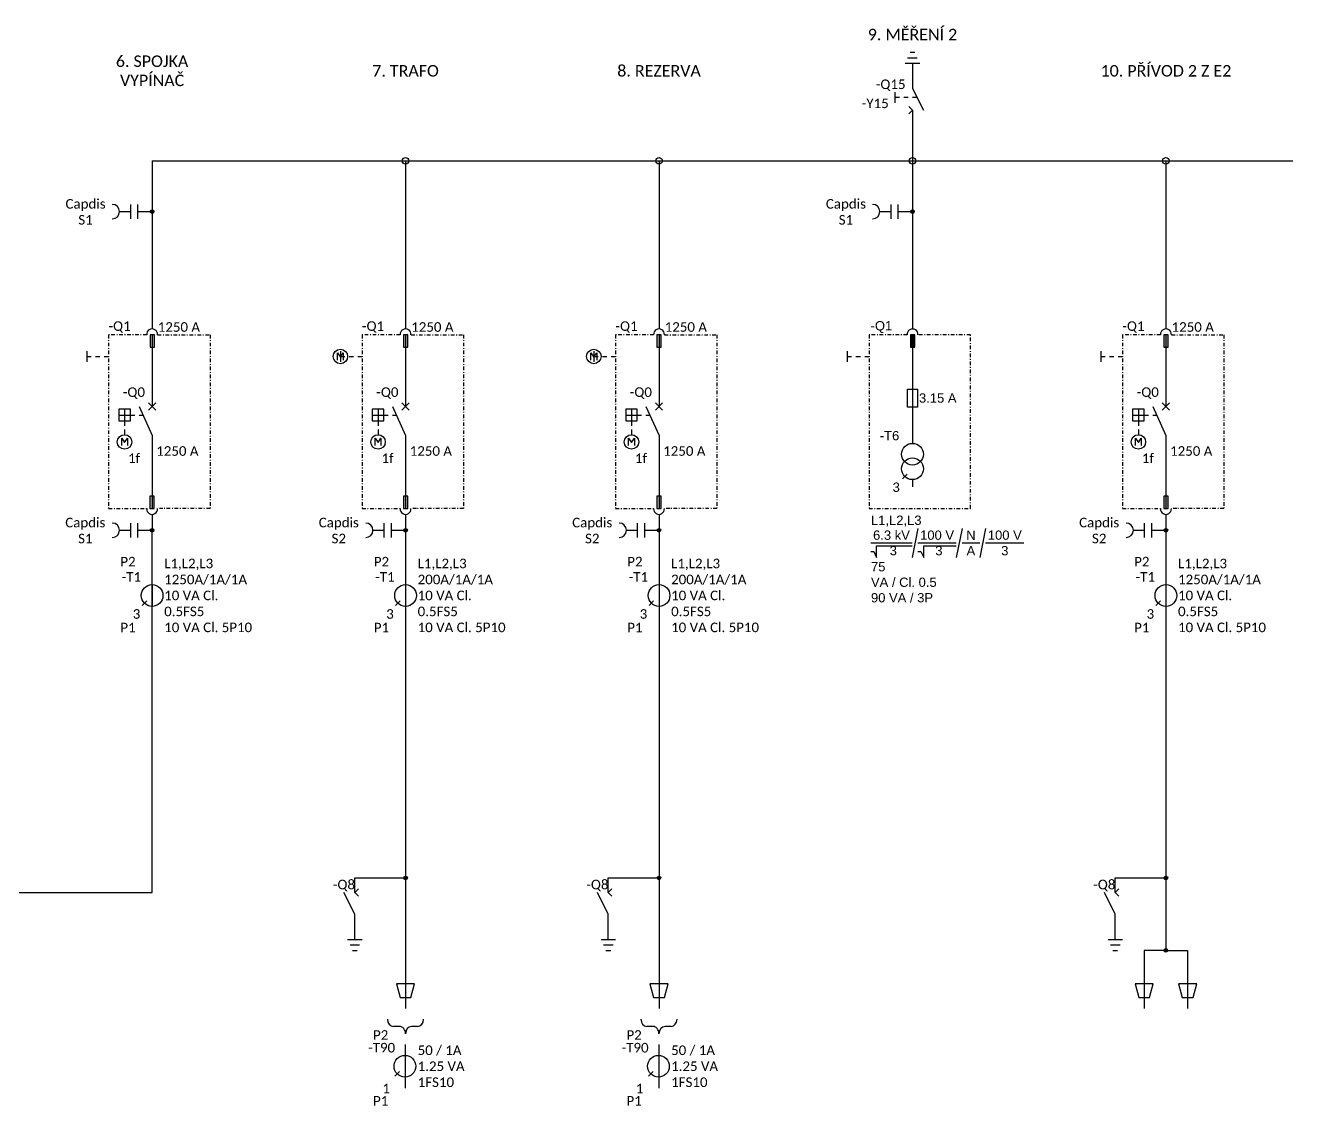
# Model space of a CAD drawing. Header units: millimetres. Extents: x 29247 to 64688, y 20262 to 44025.
# Drawn here: x 32830.5 to 33005.5, y 20314.8 to 20463.9 of the extents above; entities that cross this region are included whole.
import ezdxf

# ---------------------------------------------------------------- set-up
doc = ezdxf.new("R2010")
doc.units = ezdxf.units.MM
doc.linetypes.add('DASHDOT', pattern=[1, 0.5, -0.25, 0, -0.25])
doc.layers.add('CONNECTOR', color=7, linetype='Continuous')
doc.styles.get("Standard").update_dxf_attribs({"font": 'arial.ttf'})

msp = doc.modelspace()

# ---------------------------------------------------------------- hatches: boundary and pattern name
h = msp.add_hatch(color=7)
edge = h.paths.add_edge_path()
edge.add_ellipse((32847.97, 20438.21), major_axis=(0.25, 0), ratio=1, start_angle=0, end_angle=360)
h = msp.add_hatch(color=7)
edge = h.paths.add_edge_path()
edge.add_arc((32952.97, 20438.21), 0.25, 0, 360)
h = msp.add_hatch(color=7)
h.paths.add_polyline_path([(32847.67, 20397.21), (32847.67, 20398.91), (32848.27, 20398.91), (32848.27, 20397.21)])
h.paths.add_polyline_path([(32847.69, 20419.51), (32847.69, 20421.21), (32848.29, 20421.21), (32848.29, 20419.51)])
h = msp.add_hatch(color=7)
h.paths.add_polyline_path([(32882.67, 20397.21), (32882.67, 20398.91), (32883.27, 20398.91), (32883.27, 20397.21)])
h.paths.add_polyline_path([(32882.69, 20419.51), (32882.69, 20421.21), (32883.29, 20421.21), (32883.29, 20419.51)])
h = msp.add_hatch(color=7)
h.paths.add_polyline_path([(32917.67, 20397.21), (32917.67, 20398.91), (32918.27, 20398.91), (32918.27, 20397.21)])
h.paths.add_polyline_path([(32917.69, 20419.51), (32917.69, 20421.21), (32918.29, 20421.21), (32918.29, 20419.51)])
msp.add_hatch(color=7).paths.add_polyline_path([(32952.69, 20419.51), (32952.69, 20421.21), (32953.29, 20421.21), (32953.29, 20419.51)])
h = msp.add_hatch(color=7)
h.paths.add_polyline_path([(32987.67, 20397.21), (32987.67, 20398.91), (32988.27, 20398.91), (32988.27, 20397.21)])
h.paths.add_polyline_path([(32987.69, 20419.51), (32987.69, 20421.21), (32988.29, 20421.21), (32988.29, 20419.51)])
h = msp.add_hatch(color=7)
edge = h.paths.add_edge_path()
edge.add_arc((32847.97, 20394.21), 0.25, 0, 360)
h = msp.add_hatch(color=7)
edge = h.paths.add_edge_path()
edge.add_arc((32882.97, 20394.21), 0.25, 0, 360)
h = msp.add_hatch(color=7)
edge = h.paths.add_edge_path()
edge.add_arc((32917.97, 20394.21), 0.25, 0, 360)
h = msp.add_hatch(color=7)
edge = h.paths.add_edge_path()
edge.add_arc((32987.97, 20394.21), 0.25, 0, 360)
h = msp.add_hatch(color=7)
edge = h.paths.add_edge_path()
edge.add_ellipse((32882.97, 20346.21), major_axis=(0.25, 0), ratio=1, start_angle=0, end_angle=360)
h = msp.add_hatch(color=7)
edge = h.paths.add_edge_path()
edge.add_ellipse((32917.97, 20346.21), major_axis=(0.25, 0), ratio=1, start_angle=0, end_angle=360)
h = msp.add_hatch(color=7)
edge = h.paths.add_edge_path()
edge.add_ellipse((32987.97, 20346.21), major_axis=(0.25, 0), ratio=1, start_angle=0, end_angle=360)
h = msp.add_hatch(color=7)
edge = h.paths.add_edge_path()
edge.add_arc((32987.97, 20336.21), 0.25, 0, 360)

# ---------------------------------------------------------------- linework, layer by layer
at = {"color": 7, "linetype": 'Continuous'}
for p, q in [((32952.3, 20459.46), (32953.63, 20459.46)), ((32952.63, 20460.21), (32953.3, 20460.21)), ((32951.97, 20458.71), (32953.97, 20458.71)), ((32950.57, 20453.21), (32950.57, 20454.71)), ((32950.57, 20454.01), (32951.17, 20454.01)), ((32951.77, 20454.01), (32952.37, 20454.01)), ((32952.97, 20454.01), (32953.57, 20454.01)), ((32952.97, 20452.21), (32952.97, 20445.21)), ((32844.97, 20439.21), (32844.97, 20437.21)), ((32845.97, 20439.21), (32845.97, 20437.21)), ((32949.97, 20439.21), (32949.97, 20437.21)), ((32950.97, 20439.21), (32950.97, 20437.21)), ((32843.47, 20438.21), (32844.97, 20438.21)), ((32845.97, 20438.21), (32847.97, 20438.21)), ((32948.47, 20438.21), (32949.97, 20438.21)), ((32950.97, 20438.21), (32952.97, 20438.21)), ((32847.97, 20421.21), (32847.97, 20411.31)), ((32882.97, 20421.21), (32882.97, 20411.31)), ((32917.97, 20421.21), (32917.97, 20411.31)), ((32952.99, 20421.21), (32952.97, 20406.21)), ((32987.97, 20421.21), (32987.97, 20411.31)), ((32838.97, 20418.96), (32838.97, 20417.46)), ((32838.97, 20418.21), (32839.57, 20418.21)), ((32840.17, 20418.21), (32840.77, 20418.21)), ((32840.17, 20418.21), (32840.77, 20418.21)), ((32841.37, 20418.21), (32841.97, 20418.21)), ((32841.37, 20418.21), (32841.97, 20418.21)), ((32873.97, 20418.96), (32873.97, 20417.46)), ((32873.97, 20418.21), (32874.57, 20418.21)), ((32875.17, 20418.21), (32875.77, 20418.21)), ((32875.17, 20418.21), (32875.77, 20418.21)), ((32876.37, 20418.21), (32876.97, 20418.21)), ((32876.37, 20418.21), (32876.97, 20418.21)), ((32908.97, 20418.96), (32908.97, 20417.46)), ((32908.97, 20418.21), (32909.57, 20418.21)), ((32910.17, 20418.21), (32910.77, 20418.21)), ((32910.17, 20418.21), (32910.77, 20418.21)), ((32911.37, 20418.21), (32911.97, 20418.21)), ((32911.37, 20418.21), (32911.97, 20418.21)), ((32943.97, 20418.96), (32943.97, 20417.46)), ((32943.97, 20418.21), (32944.57, 20418.21)), ((32945.17, 20418.21), (32945.77, 20418.21)), ((32946.37, 20418.21), (32946.97, 20418.21)), ((32978.97, 20418.96), (32978.97, 20417.46)), ((32978.97, 20418.21), (32979.57, 20418.21)), ((32980.17, 20418.21), (32980.77, 20418.21)), ((32980.17, 20418.21), (32980.77, 20418.21)), ((32981.37, 20418.21), (32981.97, 20418.21)), ((32981.37, 20418.21), (32981.97, 20418.21)), ((32844.17, 20410.91), (32844.17, 20408.61)), ((32847.47, 20410.81), (32848.47, 20411.81)), ((32847.47, 20411.81), (32848.47, 20410.81)), ((32879.17, 20410.91), (32879.17, 20408.61)), ((32882.47, 20410.81), (32883.47, 20411.81)), ((32882.47, 20411.81), (32883.47, 20410.81)), ((32914.17, 20410.91), (32914.17, 20408.61)), ((32917.47, 20410.81), (32918.47, 20411.81)), ((32917.47, 20411.81), (32918.47, 20410.81)), ((32984.17, 20410.91), (32984.17, 20408.61)), ((32987.47, 20410.81), (32988.47, 20411.81)), ((32987.47, 20411.81), (32988.47, 20410.81)), ((32843.37, 20410.11), (32845.57, 20410.11)), ((32846.17, 20410.11), (32846.67, 20410.11)), ((32878.37, 20410.11), (32880.57, 20410.11)), ((32881.17, 20410.11), (32881.67, 20410.11)), ((32913.37, 20410.11), (32915.57, 20410.11)), ((32916.17, 20410.11), (32916.67, 20410.11)), ((32983.37, 20410.11), (32985.57, 20410.11)), ((32986.17, 20410.11), (32986.67, 20410.11)), ((32844.17, 20408.11), (32844.17, 20407.41)), ((32879.17, 20408.11), (32879.17, 20407.41)), ((32914.17, 20408.11), (32914.17, 20407.41)), ((32984.17, 20408.11), (32984.17, 20407.41)), ((32951.59, 20401.33), (32952.23, 20401.97)), ((32952.97, 20401.21), (32952.97, 20400.21)), ((32844.97, 20395.21), (32844.97, 20393.21)), ((32845.97, 20395.21), (32845.97, 20393.21)), ((32879.97, 20395.21), (32879.97, 20393.21)), ((32880.97, 20395.21), (32880.97, 20393.21)), ((32914.97, 20395.21), (32914.97, 20393.21)), ((32915.97, 20395.21), (32915.97, 20393.21)), ((32984.97, 20395.21), (32984.97, 20393.21)), ((32985.97, 20395.21), (32985.97, 20393.21)), ((32843.47, 20394.21), (32844.97, 20394.21)), ((32845.97, 20394.21), (32847.97, 20394.21)), ((32878.47, 20394.21), (32879.97, 20394.21)), ((32880.97, 20394.21), (32882.97, 20394.21)), ((32913.47, 20394.21), (32914.97, 20394.21)), ((32915.97, 20394.21), (32917.97, 20394.21)), ((32953.72, 20394.46), (32952.92, 20390.46)), ((32959.82, 20394.46), (32959.02, 20390.46)), ((32963.07, 20394.46), (32962.27, 20390.46)), ((32983.47, 20394.21), (32984.97, 20394.21)), ((32985.97, 20394.21), (32987.97, 20394.21)), ((32947.22, 20392.46), (32952.92, 20392.46)), ((32953.72, 20392.46), (32959.02, 20392.46)), ((32959.82, 20392.46), (32962.27, 20392.46)), ((32963.07, 20392.46), (32968.37, 20392.46)), ((32847.97, 20386.71), (32847.97, 20383.71)), ((32882.97, 20386.71), (32882.97, 20383.71)), ((32917.97, 20386.71), (32917.97, 20383.71)), ((32987.97, 20386.71), (32987.97, 20383.71)), ((32846.59, 20383.83), (32847.23, 20384.47)), ((32881.59, 20383.83), (32882.23, 20384.47)), ((32916.59, 20383.83), (32917.23, 20384.47)), ((32986.59, 20383.83), (32987.23, 20384.47)), ((32882.97, 20341.21), (32882.97, 20336.21)), ((32917.97, 20341.21), (32917.97, 20336.21)), ((32987.97, 20341.21), (32987.97, 20336.21)), ((32874.97, 20337.71), (32876.97, 20337.71)), ((32875.3, 20336.96), (32876.63, 20336.96)), ((32909.97, 20337.71), (32911.97, 20337.71)), ((32910.3, 20336.96), (32911.63, 20336.96)), ((32979.97, 20337.71), (32981.97, 20337.71)), ((32980.3, 20336.96), (32981.63, 20336.96)), ((32875.63, 20336.21), (32876.3, 20336.21)), ((32882.97, 20336.21), (32882.97, 20328.21)), ((32910.63, 20336.21), (32911.3, 20336.21)), ((32917.97, 20336.21), (32917.97, 20328.21)), ((32980.63, 20336.21), (32981.3, 20336.21)), ((32882.13, 20325.71), (32881.3, 20325.71)), ((32884.63, 20325.71), (32883.8, 20325.71)), ((32917.13, 20325.71), (32916.3, 20325.71)), ((32919.63, 20325.71), (32918.8, 20325.71)), ((32882.97, 20317.21), (32882.97, 20323.21)), ((32917.97, 20317.21), (32917.97, 20323.21)), ((32881.51, 20318.83), (32882.14, 20319.47)), ((32916.51, 20318.83), (32917.14, 20319.47))]:
    msp.add_line(p, q, dxfattribs=at)
for points in [[(32952.97, 20458.71), (32952.97, 20455.21), (32954.47, 20452.21)], [(32952.47, 20451.71), (32952.97, 20452.21), (32952.47, 20452.71)], [(32873.57, 20417.71), (32873.57, 20418.71), (32873.97, 20418.11), (32874.37, 20418.71), (32874.37, 20417.71)], [(32908.57, 20417.71), (32908.57, 20418.71), (32908.97, 20418.11), (32909.37, 20418.71), (32909.37, 20417.71)], [(32846.17, 20411.31), (32847.97, 20407.31), (32847.97, 20397.21)], [(32881.17, 20411.31), (32882.97, 20407.31), (32882.97, 20397.21)], [(32916.17, 20411.31), (32917.97, 20407.31), (32917.97, 20397.21)], [(32986.17, 20411.31), (32987.97, 20407.31), (32987.97, 20397.21)], [(32843.77, 20405.91), (32843.77, 20406.91), (32844.17, 20406.31), (32844.57, 20406.91), (32844.57, 20405.91)], [(32878.77, 20405.91), (32878.77, 20406.91), (32879.17, 20406.31), (32879.57, 20406.91), (32879.57, 20405.91)], [(32913.77, 20405.91), (32913.77, 20406.91), (32914.17, 20406.31), (32914.57, 20406.91), (32914.57, 20405.91)], [(32983.77, 20405.91), (32983.77, 20406.91), (32984.17, 20406.31), (32984.57, 20406.91), (32984.57, 20405.91)], [(32947.22, 20391.26), (32947.62, 20391.26), (32948.02, 20390.46), (32948.02, 20392.06), (32952.92, 20392.06)], [(32953.72, 20391.26), (32954.12, 20391.26), (32954.52, 20390.46), (32954.52, 20392.06), (32959.02, 20392.06)], [(32875.97, 20344.21), (32875.97, 20346.21), (32882.97, 20346.21)], [(32910.97, 20344.21), (32910.97, 20346.21), (32917.97, 20346.21)], [(32980.97, 20344.21), (32980.97, 20346.21), (32987.97, 20346.21)], [(32875.97, 20337.71), (32875.97, 20341.21), (32874.47, 20344.21)], [(32876.47, 20344.71), (32875.97, 20344.21), (32876.47, 20343.71)], [(32910.97, 20337.71), (32910.97, 20341.21), (32909.47, 20344.21)], [(32911.47, 20344.71), (32910.97, 20344.21), (32911.47, 20343.71)], [(32980.97, 20337.71), (32980.97, 20341.21), (32979.47, 20344.21)], [(32981.47, 20344.71), (32980.97, 20344.21), (32981.47, 20343.71)], [(32987.72, 20336.21), (32984.97, 20336.21), (32984.97, 20328.21)], [(32987.97, 20336.21), (32990.97, 20336.21), (32990.97, 20328.21)]]:
    msp.add_lwpolyline(points, dxfattribs=at)
at = {"color": 7, "linetype": 'DASHDOT'}
for points in [[(32847.23, 20421.21), (32841.97, 20421.21), (32841.97, 20397.21), (32847.22, 20397.21)], [(32848.73, 20421.21), (32855.97, 20421.21), (32855.97, 20397.21)], [(32882.23, 20421.21), (32876.97, 20421.21), (32876.97, 20397.21), (32882.22, 20397.21)], [(32883.73, 20421.21), (32890.97, 20421.21), (32890.97, 20397.21)], [(32917.23, 20421.21), (32911.97, 20421.21), (32911.97, 20397.21), (32917.22, 20397.21)], [(32918.73, 20421.21), (32925.97, 20421.21), (32925.97, 20397.21)], [(32952.23, 20421.21), (32946.97, 20421.21), (32946.97, 20397.21), (32960.97, 20397.21), (32960.97, 20421.21), (32953.73, 20421.21)], [(32987.23, 20421.21), (32981.97, 20421.21), (32981.97, 20397.21), (32987.22, 20397.21)], [(32988.73, 20421.21), (32995.97, 20421.21), (32995.97, 20397.21)], [(32855.97, 20397.21), (32849.47, 20397.21), (32848.72, 20397.21)], [(32890.97, 20397.21), (32884.47, 20397.21), (32883.72, 20397.21)], [(32925.97, 20397.21), (32919.47, 20397.21), (32918.72, 20397.21)], [(32995.97, 20397.21), (32989.47, 20397.21), (32988.72, 20397.21)]]:
    msp.add_lwpolyline(points, dxfattribs=at)
at = {"color": 7, "linetype": 'Continuous'}
for points in [[(32847.69, 20419.51), (32848.29, 20419.51), (32848.29, 20421.21), (32847.69, 20421.21)], [(32882.69, 20419.51), (32883.29, 20419.51), (32883.29, 20421.21), (32882.69, 20421.21)], [(32917.69, 20419.51), (32918.29, 20419.51), (32918.29, 20421.21), (32917.69, 20421.21)], [(32952.69, 20419.51), (32953.29, 20419.51), (32953.29, 20421.21), (32952.69, 20421.21)], [(32987.69, 20419.51), (32988.29, 20419.51), (32988.29, 20421.21), (32987.69, 20421.21)], [(32952.27, 20411.21), (32952.27, 20413.71), (32953.67, 20413.71), (32953.67, 20411.21)], [(32843.37, 20409.31), (32844.97, 20409.31), (32844.97, 20410.91), (32843.37, 20410.91)], [(32878.37, 20409.31), (32879.97, 20409.31), (32879.97, 20410.91), (32878.37, 20410.91)], [(32913.37, 20409.31), (32914.97, 20409.31), (32914.97, 20410.91), (32913.37, 20410.91)], [(32983.37, 20409.31), (32984.97, 20409.31), (32984.97, 20410.91), (32983.37, 20410.91)], [(32847.67, 20397.21), (32848.27, 20397.21), (32848.27, 20398.91), (32847.67, 20398.91)], [(32882.67, 20397.21), (32883.27, 20397.21), (32883.27, 20398.91), (32882.67, 20398.91)], [(32917.67, 20397.21), (32918.27, 20397.21), (32918.27, 20398.91), (32917.67, 20398.91)], [(32987.67, 20397.21), (32988.27, 20397.21), (32988.27, 20398.91), (32987.67, 20398.91)], [(32881.72, 20331.58), (32882.22, 20329.71), (32883.72, 20329.71), (32884.22, 20331.58)], [(32916.72, 20331.58), (32917.22, 20329.71), (32918.72, 20329.71), (32919.22, 20331.58)], [(32983.72, 20331.58), (32984.22, 20329.71), (32985.72, 20329.71), (32986.22, 20331.58)], [(32989.72, 20331.58), (32990.22, 20329.71), (32991.72, 20329.71), (32992.22, 20331.58)]]:
    msp.add_lwpolyline(points, close=True, dxfattribs=at)
for centre, radius in [((32882.97, 20445.21), 0.45), ((32917.97, 20445.21), 0.45), ((32952.97, 20445.21), 0.45), ((32952.97, 20445.21), 0.45), ((32987.97, 20445.21), 0.45), ((32847.97, 20438.21), 0.25), ((32952.97, 20438.21), 0.25), ((32873.97, 20418.21), 1), ((32908.97, 20418.21), 1), ((32844.17, 20406.41), 1), ((32879.17, 20406.41), 1), ((32914.17, 20406.41), 1), ((32984.17, 20406.41), 1), ((32952.97, 20404.71), 1.5), ((32952.97, 20402.71), 1.5), ((32847.97, 20394.21), 0.25), ((32882.97, 20394.21), 0.25), ((32917.97, 20394.21), 0.25), ((32987.97, 20394.21), 0.25), ((32847.97, 20385.21), 1.5), ((32882.97, 20385.21), 1.5), ((32917.97, 20385.21), 1.5), ((32987.97, 20385.21), 1.5), ((32882.97, 20346.21), 0.25), ((32917.97, 20346.21), 0.25), ((32987.97, 20346.21), 0.25), ((32987.97, 20336.21), 0.25), ((32882.89, 20320.21), 1.5), ((32917.89, 20320.21), 1.5)]:
    msp.add_circle(centre, radius, dxfattribs=at)
for centre, radius, start, end in [((32842.47, 20438.21), 1, 270, 90), ((32947.47, 20438.21), 1, 270, 90), ((32952.98, 20421.26), 0.752, 356.3707, 183.6293), ((32842.47, 20394.21), 1, 270, 90), ((32877.47, 20394.21), 1, 270, 90), ((32912.47, 20394.21), 1, 270, 90), ((32982.47, 20394.21), 1, 270, 90)]:
    msp.add_arc(centre, radius, start, end, dxfattribs=at)
for centre, major_axis, ratio, start_param, end_param in [((32847.97, 20421.26), (0, -0.752), 0.996844, 1.507453, 4.775732), ((32882.97, 20421.26), (0, -0.752), 0.996844, 1.507453, 4.775732), ((32917.97, 20421.26), (0, -0.752), 0.996844, 1.507453, 4.775732), ((32987.97, 20421.26), (0, -0.752), 0.996844, 1.507453, 4.775732), ((32847.97, 20397.16), (0, -0.752), 0.996844, 4.649046, 7.917325), ((32882.97, 20397.16), (0, -0.752), 0.996844, 4.649046, 7.917325), ((32917.97, 20397.16), (0, -0.752), 0.996844, 4.649046, 7.917325), ((32987.97, 20397.16), (0, -0.752), 0.996844, 4.649046, 7.917325), ((32881.3, 20326.71), (0, -1), 0.833333, 4.712389, 6.283185), ((32884.63, 20326.71), (0, -1), 0.833333, -6.283185, -4.712389), ((32916.3, 20326.71), (0, -1), 0.833333, 4.712389, 6.283185), ((32919.63, 20326.71), (0, -1), 0.833333, -6.283185, -4.712389), ((32882.13, 20324.71), (0, -1), 0.833333, 1.570796, 3.141593), ((32883.8, 20324.71), (0, -1), 0.833333, 3.141593, 4.712389), ((32917.13, 20324.71), (0, -1), 0.833333, 1.570796, 3.141593), ((32918.8, 20324.71), (0, -1), 0.833333, 3.141593, 4.712389)]:
    msp.add_ellipse(centre, major_axis=major_axis, ratio=ratio, start_param=start_param, end_param=end_param, dxfattribs=at)
at = {"layer": 'CONNECTOR', "linetype": 'Continuous'}
for p, q in [((32847.97, 20445.21), (32847.97, 20438.21)), ((32847.97, 20445.21), (32882.97, 20445.21)), ((32882.97, 20445.21), (32917.97, 20445.21)), ((32917.97, 20445.21), (32952.97, 20445.21)), ((32952.97, 20445.21), (32952.97, 20438.21)), ((32952.97, 20445.21), (32987.97, 20445.21)), ((32987.97, 20445.21), (33005.47, 20445.21)), ((32952.97, 20438.21), (32952.97, 20421.91)), ((32847.97, 20396.41), (32847.97, 20394.21)), ((32882.97, 20396.41), (32882.97, 20394.21)), ((32917.97, 20396.41), (32917.97, 20394.21)), ((32987.97, 20396.41), (32987.97, 20394.21)), ((32847.97, 20344.21), (32847.97, 20394.21)), ((32882.97, 20394.21), (32882.97, 20386.71)), ((32917.97, 20394.21), (32917.97, 20386.71)), ((32987.97, 20394.21), (32987.97, 20386.71)), ((32882.97, 20383.71), (32882.97, 20346.21)), ((32917.97, 20383.71), (32917.97, 20346.21)), ((32987.97, 20383.71), (32987.97, 20346.21)), ((32882.97, 20346.21), (32882.97, 20341.21)), ((32917.97, 20346.21), (32917.97, 20341.21)), ((32987.97, 20346.21), (32987.97, 20341.21))]:
    msp.add_line(p, q, dxfattribs=at)
for points in [[(32812.97, 20445.21), (32812.97, 20344.21), (32847.97, 20344.21)], [(32882.97, 20445.21), (32882.97, 20422.01), (32882.97, 20422.01)], [(32917.97, 20445.21), (32917.97, 20422.01), (32917.97, 20422.01)], [(32987.97, 20445.21), (32987.97, 20422.01), (32987.97, 20422.01)], [(32847.97, 20438.21), (32847.97, 20422.01), (32847.97, 20422.01)]]:
    msp.add_lwpolyline(points, dxfattribs=at)

# ---------------------------------------------------------------- texts
for s, insert, char_height, width, attachment_point in [('{\\fCalibri|b0|i0|c1|p0;\\C7;9. MĚŘENÍ 2}', (32952.97, 20462.64), 1.5875, 19.0831, 5), ('{\\fCalibri|b0|i0|c1|p0;\\C7;6. SPOJKA\\PVYPÍNAČ}', (32847.97, 20457.64), 1.5875, 19.0831, 5), ('{\\fCalibri|b0|i0|c1|p0;\\C7;7. TRAFO}', (32882.97, 20457.64), 1.5875, 19.0831, 5), ('{\\fCalibri|b0|i0|c1|p0;\\C7;8. REZERVA}', (32917.97, 20457.64), 1.5875, 19.0831, 5), ('{\\fCalibri|b0|i0|c1|p0;\\C7;10. PŘÍVOD 2 Z E2}', (32987.97, 20457.64), 1.5875, 19.0831, 5), ('\\C7;\\fCalibri|b0|i0|;\\H1.3228843688965;-Q15', (32949.96, 20455.65), 1.3229, 3.9147, 5), ('\\C7;\\fCalibri|b0|i0|;\\H1.3228843688965;-Y15', (32947.83, 20453.15), 1.3229, 3.5874, 5), ('\\C7;\\fCalibri|b0|i0|;\\H1.3228843688965;Capdis S1', (32838.78, 20438.17), 1.3229, 7.2365, 5), ('\\C7;\\fCalibri|b0|i0|;\\H1.3228843688965;Capdis S1', (32943.78, 20438.17), 1.3229, 7.2365, 5), ('\\C7;\\fCalibri|b0|i0|;\\H1.3228843688965;-Q1', (32843.48, 20422.27), 1.3229, 3.0208, 5), ('{\\fCalibri|b0|i0|c1|p0;\\H1x;\\C7;1250 A}', (32851.67, 20422.27), 1.3229, 8.4086, 5), ('\\C7;\\fCalibri|b0|i0|;\\H1.3228843688965;-Q1', (32878.48, 20422.27), 1.3229, 3.0208, 5), ('{\\fCalibri|b0|i0|c1|p0;\\H1x;\\C7;1250 A}', (32886.67, 20422.27), 1.3229, 7.2785, 5), ('\\C7;\\fCalibri|b0|i0|;\\H1.3228843688965;-Q1', (32913.48, 20422.27), 1.3229, 3.0208, 5), ('{\\fCalibri|b0|i0|c1|p0;\\H1x;\\C7;1250 A}', (32921.67, 20422.27), 1.3229, 6.9253, 5), ('\\C7;\\fArial|b0|i0|;\\H1.2841279909015;-Q1', (32948.68, 20422.27), 1.2841, 3.4317, 5), ('\\C7;\\fCalibri|b0|i0|;\\H1.3228843688965;-Q1', (32983.48, 20422.27), 1.3229, 3.0208, 5), ('{\\fCalibri|b0|i0|c1|p0;\\H1x;\\C7;1250 A}', (32991.67, 20422.27), 1.3229, 7.3988, 5), ('\\C7;\\fCalibri|b0|i0|;\\H1.3228843688965;-Q0', (32845.46, 20413.15), 1.3229, 3.0208, 5), ('\\C7;\\fCalibri|b0|i0|;\\H1.3228843688965;-Q0', (32880.46, 20413.15), 1.3229, 3.0208, 5), ('\\C7;\\fCalibri|b0|i0|;\\H1.3228843688965;-Q0', (32915.46, 20413.15), 1.3229, 3.0208, 5), ('\\C7;\\fCalibri|b0|i0|;\\H1.3228843688965;-Q0', (32985.46, 20413.15), 1.3229, 3.0208, 5), ('\\C7;\\fArial|b0|i0|;\\H1.2841279909015;3.15 A', (32956.46, 20412.46), 1.2841, 5.5909, 5), ('\\C7;\\fArial|b0|i0|;\\H1.2841279909015;-T6', (32949.8, 20407.27), 1.2841, 3.1371, 5), ('{\\fCalibri|b0|i0|c1|p0;\\C7;1250 A}', (32851.46, 20405.15), 1.3229, 5.9836, 5), ('{\\fCalibri|b0|i0|c1|p0;\\H1x;\\C7;1250 A}', (32886.46, 20405.15), 1.3229, 7.1608, 5), ('{\\fCalibri|b0|i0|c1|p0;\\H1x;\\C7;1250 A}', (32921.46, 20405.15), 1.3229, 6.8076, 5), ('{\\fCalibri|b0|i0|c1|p0;\\H1x;\\C7;1250 A}', (32991.46, 20405.15), 1.3229, 5.896, 5), ('{\\fCalibri|b0|i0|c1|p0;\\H1x;\\C7;1f}', (32845.48, 20404.15), 1.3229, 1.8322, 5), ('\\C7;\\fCalibri|b0|i0|;\\H1.3228843688965;1f', (32880.48, 20404.15), 1.3229, 1.8322, 5), ('\\C7;\\fCalibri|b0|i0|;\\H1.3228843688965;1f', (32915.48, 20404.15), 1.3229, 1.8322, 5), ('\\C7;\\fCalibri|b0|i0|;\\H1.3228843688965;1f', (32985.48, 20404.15), 1.3229, 1.8322, 5), ('\\C7;\\fArial|b0|i0|;\\H1.2841279909015;3', (32950.73, 20400.15), 1.2841, 1.4723, 5), ('{\\C7;L1,L2,L3\\P\\P\\P75 \\PVA / Cl. 0.5\\P90 VA / 3P}', (32947.24, 20390.24), 1.2841, 12.2171, 4), ('\\C7;\\fCalibri|b0|i0|;\\H1.3228843688965;Capdis S1', (32838.75, 20394.17), 1.3229, 7.2365, 5), ('\\C7;\\fCalibri|b0|i0|;\\H1.3228843688965;Capdis S2', (32873.75, 20394.17), 1.3229, 7.2365, 5), ('\\C7;\\fCalibri|b0|i0|;\\H1.3228843688965;Capdis S2', (32908.75, 20394.17), 1.3229, 7.2365, 5), ('\\C7;\\fCalibri|b0|i0|;\\H1.3228843688965;Capdis S2', (32978.75, 20394.17), 1.3229, 7.2365, 5), ('\\C7;\\fArial|b0|i0|;\\H1.2841279909015;6.3 kV\\P 3', (32950.07, 20392.46), 1.2841, 6.4918, 5), ('\\C7;\\fArial|b0|i0|;\\H1.2841279909015;100 V\\P 3', (32956.37, 20392.46), 1.2841, 6.1008, 5), ('\\C7;\\fArial|b0|i0|;\\H1.2841279909015;N \\PA', (32961.04, 20392.46), 1.2841, 3.2552, 5), ('\\C7;\\fArial|b0|i0|;\\H1.2841279909015;100 V\\P3', (32965.72, 20392.46), 1.2841, 6.1008, 5), ('\\C7;\\fCalibri|b0|i0|;\\H1.3228843688965;P2', (32844.64, 20389.88), 1.3229, 5.0273, 5), ('{\\fCalibri|b0|i0|c1|p0;\\C7;L1,L2,L3\\P1250A/1A/1A\\P10 VA Cl. 0.5FS5\\P10 VA Cl. 5P10}', (32849.64, 20385.21), 1.3229, 12.6953, 4), ('\\C7;\\fCalibri|b0|i0|;\\H1.3228843688965;P2', (32879.64, 20389.88), 1.3229, 5.0273, 5), ('{\\fCalibri|b0|i0|c1|p0;\\H1x;\\C7;L1,L2,L3\\P200A/1A/1A\\P10 VA Cl. 0.5FS5\\P10 VA Cl. 5P10}', (32884.64, 20385.21), 1.3229, 12.6953, 4), ('\\C7;\\fCalibri|b0|i0|;\\H1.3228843688965;P2', (32914.64, 20389.88), 1.3229, 5.0273, 5), ('{\\fCalibri|b0|i0|c1|p0;\\H1x;\\C7;L1,L2,L3\\P200A/1A/1A\\P10 VA Cl. 0.5FS5\\P10 VA Cl. 5P10}', (32919.64, 20385.21), 1.3229, 12.6953, 4), ('\\C7;\\fCalibri|b0|i0|;\\H1.3228843688965;P2', (32984.64, 20389.88), 1.3229, 5.0273, 5), ('{\\fCalibri|b0|i0|c1|p0;\\H1x;\\C7;L1,L2,L3\\P1250A/1A/1A\\P10 VA Cl. 0.5FS5\\P10 VA Cl. 5P10}', (32989.64, 20385.21), 1.3229, 12.6953, 4), ('\\C7;\\fCalibri|b0|i0|;\\H1.3228843688965;-T1', (32845.12, 20387.77), 1.3229, 2.6935, 5), ('\\C7;\\fCalibri|b0|i0|;\\H1.3228843688965;-T1', (32880.12, 20387.77), 1.3229, 2.6935, 5), ('\\C7;\\fCalibri|b0|i0|;\\H1.3228843688965;-T1', (32915.12, 20387.77), 1.3229, 2.6935, 5), ('\\C7;\\fCalibri|b0|i0|;\\H1.3228843688965;-T1', (32985.12, 20387.77), 1.3229, 2.6935, 5), ('\\C7;\\fCalibri|b0|i0|;\\H1.3228843688965;3', (32845.82, 20382.65), 1.3229, 1.2939, 5), ('\\C7;\\fCalibri|b0|i0|;\\H1.3228843688965;3', (32880.82, 20382.65), 1.3229, 1.2939, 5), ('\\C7;\\fCalibri|b0|i0|;\\H1.3228843688965;3', (32915.82, 20382.65), 1.3229, 1.2939, 5), ('\\C7;\\fCalibri|b0|i0|;\\H1.3228843688965;3', (32985.82, 20382.65), 1.3229, 1.2939, 5), ('\\C7;\\fCalibri|b0|i0|;\\H1.3228843688965;P1', (32844.64, 20380.78), 1.3229, 4.9911, 5), ('\\C7;\\fCalibri|b0|i0|;\\H1.3228843688965;P1', (32879.64, 20380.78), 1.3229, 4.9911, 5), ('\\C7;\\fCalibri|b0|i0|;\\H1.3228843688965;P1', (32914.64, 20380.78), 1.3229, 4.9911, 5), ('\\C7;\\fCalibri|b0|i0|;\\H1.3228843688965;P1', (32984.64, 20380.78), 1.3229, 4.9911, 5), ('\\C7;\\fCalibri|b0|i0|;\\H1.3228843688965;-Q8', (32874.46, 20345.17), 1.3229, 3.0208, 5), ('\\C7;\\fCalibri|b0|i0|;\\H1.3228843688965;-Q8', (32909.46, 20345.17), 1.3229, 3.0208, 5), ('\\C7;\\fCalibri|b0|i0|;\\H1.3228843688965;-Q8', (32979.46, 20345.17), 1.3229, 3.0208, 5), ('\\C7;\\fCalibri|b0|i0|;\\H1.3228843688965;P2', (32879.53, 20324.53), 1.3229, 5.0273, 5), ('\\C7;\\fCalibri|b0|i0|;\\H1.3228843688965;P2', (32914.53, 20324.53), 1.3229, 5.0273, 5), ('\\C7;\\fCalibri|b0|i0|;\\H1.3228843688965;-T90', (32879.67, 20322.77), 1.3229, 3.5874, 5), ('\\C7;\\fCalibri|b0|i0|;\\H1.3228843688965;50 / 1A\\P1.25 VA 1FS10', (32884.64, 20320.21), 1.3229, 11.0013, 4), ('\\C7;\\fCalibri|b0|i0|;\\H1.3228843688965;-T90', (32914.67, 20322.77), 1.3229, 3.5874, 5), ('\\C7;\\fCalibri|b0|i0|;\\H1.3228843688965;50 / 1A\\P1.25 VA 1FS10', (32919.64, 20320.21), 1.3229, 11.0013, 4), ('\\C7;\\fCalibri|b0|i0|;\\H1.3228843688965;1', (32880.29, 20317.15), 1.3229, 1.2939, 5), ('\\C7;\\fCalibri|b0|i0|;\\H1.3228843688965;1', (32915.29, 20317.15), 1.3229, 1.2939, 5), ('\\C7;\\fCalibri|b0|i0|;\\H1.3228843688965;P1', (32879.53, 20315.44), 1.3229, 4.9911, 5), ('\\C7;\\fCalibri|b0|i0|;\\H1.3228843688965;P1', (32914.53, 20315.44), 1.3229, 4.9911, 5)]:
    msp.add_mtext(s, dxfattribs=dict(insert=insert, char_height=char_height, width=width, attachment_point=attachment_point))

doc.saveas('drawing.dxf')
